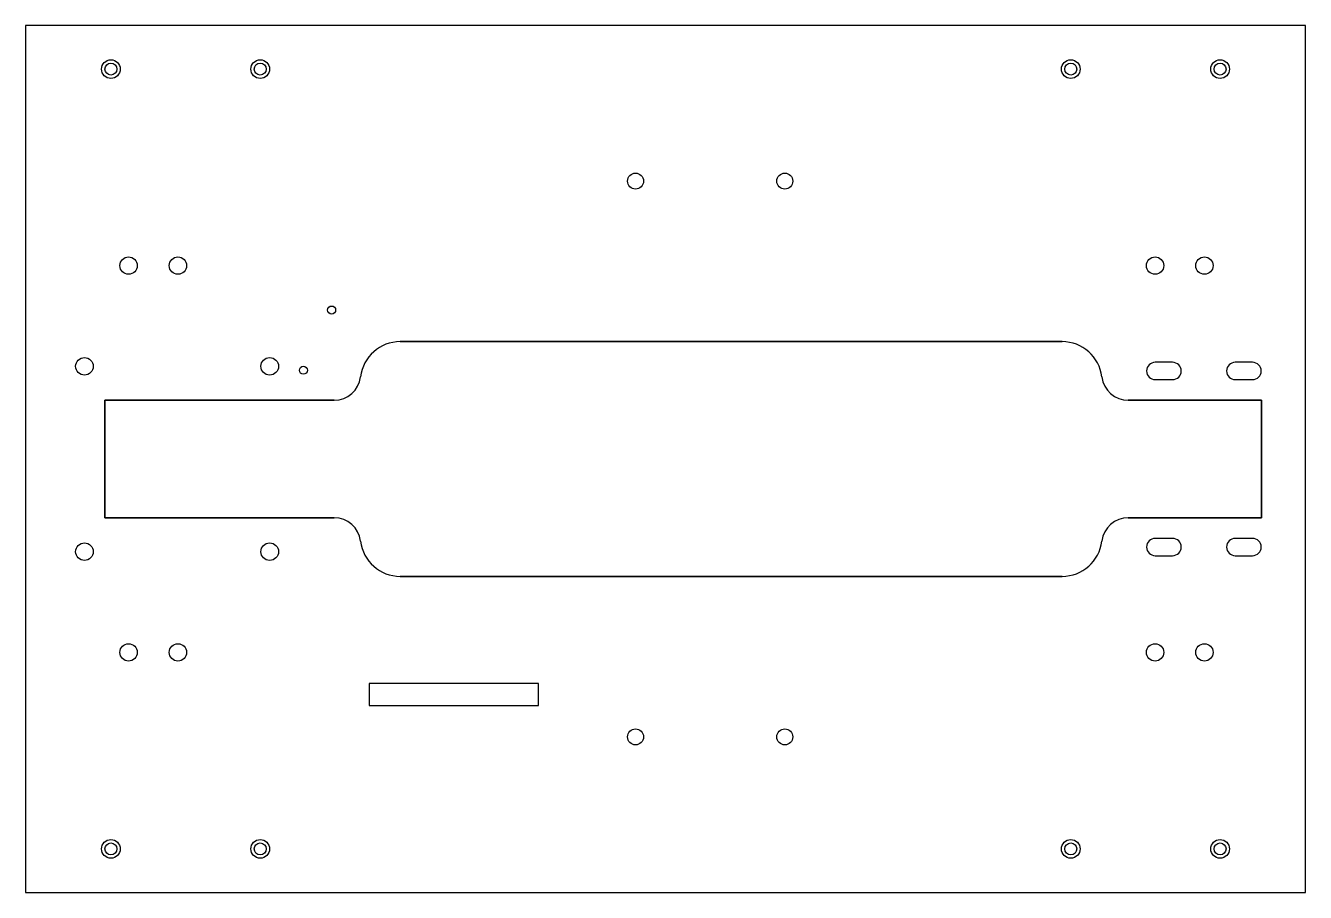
# Model space of a CAD drawing. Header units: millimetres. Extents: x -240 to 240, y -162 to 162.
import ezdxf

# ---------------------------------------------------------------- set-up
doc = ezdxf.new("R2010")
doc.units = ezdxf.units.MM

msp = doc.modelspace()

# ---------------------------------------------------------------- linework, layer by layer
at = {"color": 7, "linetype": 'Continuous'}
for p, q in [((240, 162.5), (-240, 162.5)), ((-240, 162.5), (-240, -162.5)), ((240, -162.5), (240, 162.5)), ((148.77, 44), (-99.47, 44)), ((190.17, 36.25), (183.67, 36.25)), ((220.17, 36.25), (213.67, 36.25)), ((183.67, 29.75), (190.17, 29.75)), ((213.67, 29.75), (220.17, 29.75)), ((-210.29, 22), (-210.29, -22)), ((-124.29, 22), (-210.29, 22)), ((223.58, 22), (173.58, 22)), ((223.58, -22), (223.58, 22)), ((-210.29, -22), (-124.29, -22)), ((173.58, -22), (223.58, -22)), ((190.17, -29.75), (183.67, -29.75)), ((220.17, -29.75), (213.67, -29.75)), ((183.67, -36.25), (190.17, -36.25)), ((213.67, -36.25), (220.17, -36.25)), ((-99.47, -44), (148.77, -44)), ((-111.16, -84.16), (-111.16, -92.42)), ((-47.57, -84.16), (-111.16, -84.16)), ((-47.57, -92.42), (-47.57, -84.16)), ((-111.16, -92.42), (-47.57, -92.42)), ((-240, -162.5), (240, -162.5))]:
    msp.add_line(p, q, dxfattribs=at)
at = {"color": 7, "linetype": 'Continuous', "lineweight": 25}
for p, q in [((-240, 162.5), (-240, -162.5)), ((240, 162.5), (-240, 162.5)), ((240, -162.5), (240, 162.5)), ((-99.47, 44), (148.77, 44)), ((190.17, 36.25), (183.67, 36.25)), ((220.17, 36.25), (213.67, 36.25)), ((183.67, 29.75), (190.17, 29.75)), ((213.67, 29.75), (220.17, 29.75)), ((-210.29, 22), (-124.29, 22)), ((-210.29, -22), (-210.29, 22)), ((173.58, 22), (223.58, 22)), ((223.58, 22), (223.58, -22)), ((-124.29, -22), (-210.29, -22)), ((223.58, -22), (173.58, -22)), ((190.17, -29.75), (183.67, -29.75)), ((220.17, -29.75), (213.67, -29.75)), ((183.67, -36.25), (190.17, -36.25)), ((213.67, -36.25), (220.17, -36.25)), ((148.77, -44), (-99.47, -44)), ((-47.57, -84.16), (-111.16, -84.16)), ((-111.16, -84.16), (-111.16, -92.42)), ((-47.57, -92.42), (-47.57, -84.16)), ((-111.16, -92.42), (-47.57, -92.42)), ((-240, -162.5), (240, -162.5))]:
    msp.add_line(p, q, dxfattribs=at)
for centre, radius in [((-208, 146.2), 3.5), ((-152, 146.2), 3.5), ((152, 146.2), 3.5), ((208, 146.2), 3.5), ((-208, 146.2), 2.25), ((-152, 146.2), 2.25), ((152, 146.2), 2.25), ((208, 146.2), 2.25), ((-11.25, 104.2), 3), ((44.75, 104.2), 3), ((-201.38, 72.5), 3.25), ((-182.86, 72.5), 3.25), ((183.62, 72.5), 3.25), ((202.14, 72.5), 3.25), ((-125.21, 55.86), 1.5), ((-217.93, 34.75), 3.3), ((-148.43, 34.75), 3.3), ((-135.81, 33.26), 1.5), ((-217.93, -34.75), 3.3), ((-148.43, -34.75), 3.3), ((-201.38, -72.5), 3.25), ((-182.86, -72.5), 3.25), ((183.62, -72.5), 3.25), ((202.14, -72.5), 3.25), ((-11.25, -104.2), 3), ((44.75, -104.2), 3), ((-208, -146.2), 3.5), ((-208, -146.2), 2.25), ((-152, -146.2), 3.5), ((-152, -146.2), 2.25), ((152, -146.2), 3.5), ((152, -146.2), 2.25), ((208, -146.2), 3.5), ((208, -146.2), 2.25)]:
    msp.add_circle(centre, radius, dxfattribs=at)
at = {"color": 7, "linetype": 'Continuous'}
for centre, radius in [((-208, 146.2), 2.25), ((-152, 146.2), 2.25), ((152, 146.2), 2.25), ((208, 146.2), 2.25), ((-11.25, 104.2), 3), ((44.75, 104.2), 3), ((-201.38, 72.5), 3.25), ((-182.86, 72.5), 3.25), ((183.62, 72.5), 3.25), ((202.14, 72.5), 3.25), ((-125.21, 55.86), 1.5), ((-217.93, 34.75), 3.3), ((-148.43, 34.75), 3.3), ((-135.81, 33.26), 1.5), ((-217.93, -34.75), 3.3), ((-148.43, -34.75), 3.3), ((-201.38, -72.5), 3.25), ((-182.86, -72.5), 3.25), ((183.62, -72.5), 3.25), ((202.14, -72.5), 3.25), ((-11.25, -104.2), 3), ((44.75, -104.2), 3), ((-208, -146.2), 2.25), ((-152, -146.2), 2.25), ((152, -146.2), 2.25), ((208, -146.2), 2.25)]:
    msp.add_circle(centre, radius, dxfattribs=at)
for centre, radius, start, end in [((-99.47, 29), 15, 90, 173.1079), ((148.77, 29), 15, 6.8921, 90), ((183.67, 33), 3.25, 90, 270), ((190.17, 33), 3.25, 270, 90), ((213.67, 33), 3.25, 90, 270), ((220.17, 33), 3.25, 270, 90), ((-124.29, 32), 10, 270, 353.1079), ((173.58, 32), 10, 186.8921, 270), ((-124.29, -32), 10, 6.8921, 90), ((173.58, -32), 10, 90, 173.1079), ((-99.47, -29), 15, 186.8921, 270), ((148.77, -29), 15, 270, 353.1079), ((183.67, -33), 3.25, 90, 270), ((190.17, -33), 3.25, 270, 90), ((213.67, -33), 3.25, 90, 270), ((220.17, -33), 3.25, 270, 90)]:
    msp.add_arc(centre, radius, start, end, dxfattribs=at)
at = {"color": 7, "linetype": 'Continuous', "lineweight": 25}
for centre, radius, start, end in [((-99.47, 29), 15, 90, 173.1079), ((148.77, 29), 15, 6.8921, 90), ((183.67, 33), 3.25, 90, 270), ((190.17, 33), 3.25, 270, 90), ((213.67, 33), 3.25, 90, 270), ((220.17, 33), 3.25, 270, 90), ((-124.29, 32), 10, 270, 353.1079), ((173.58, 32), 10, 186.8921, 270), ((-124.29, -32), 10, 6.8921, 90), ((173.58, -32), 10, 90, 173.1079), ((-99.47, -29), 15, 186.8921, 270), ((148.77, -29), 15, 270, 353.1079), ((183.67, -33), 3.25, 90, 270), ((190.17, -33), 3.25, 270, 90), ((213.67, -33), 3.25, 90, 270), ((220.17, -33), 3.25, 270, 90)]:
    msp.add_arc(centre, radius, start, end, dxfattribs=at)

doc.saveas('drawing.dxf')
